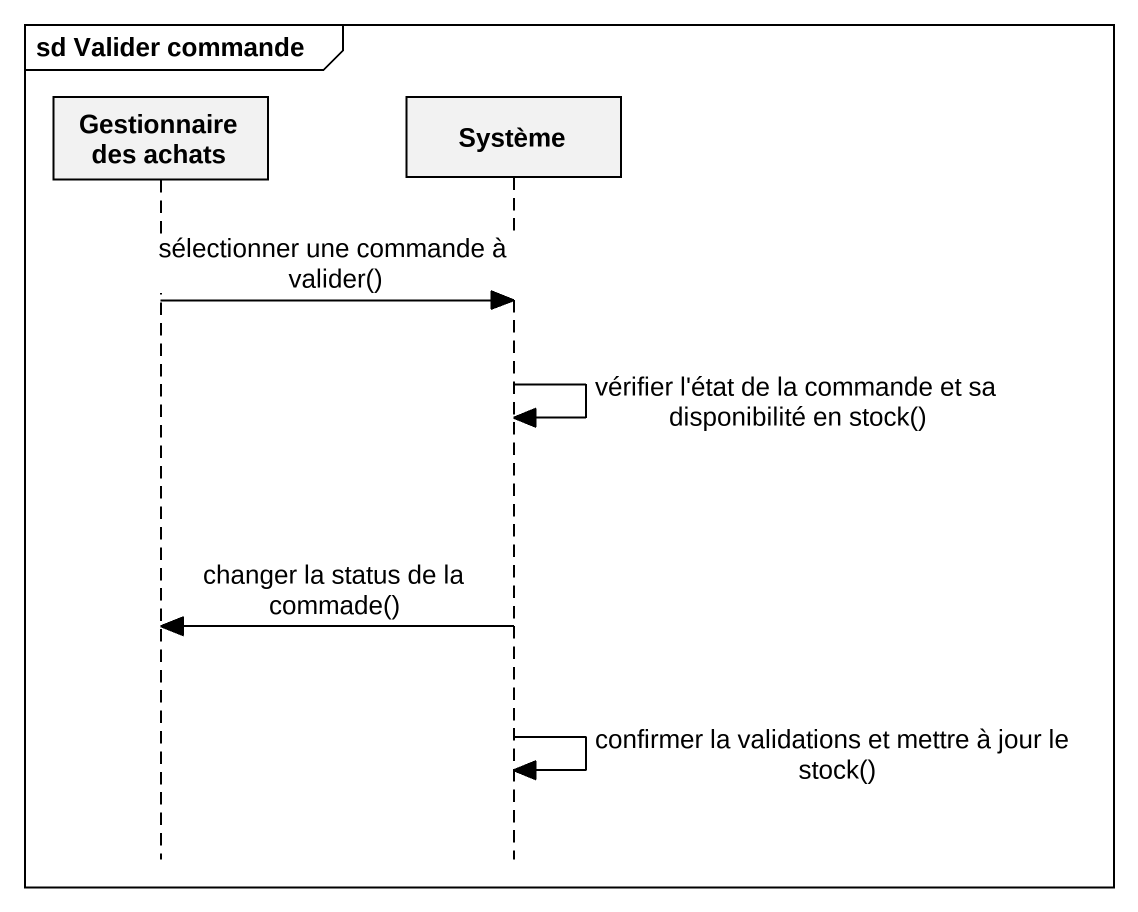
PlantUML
@startuml
mainframe sd Valider commande
hide footbox
participant "Gestionnaire des achats" as Gestionnaire_des_achats
participant Système

Gestionnaire_des_achats -> Système : sélectionner une commande à valider()
Système -> Système : vérifier l'état de la commande et sa disponibilité en stock()
Système -> Gestionnaire_des_achats : changer la status de la commade()
Système -> Système : confirmer la validations et mettre à jour le stock()
@enduml
